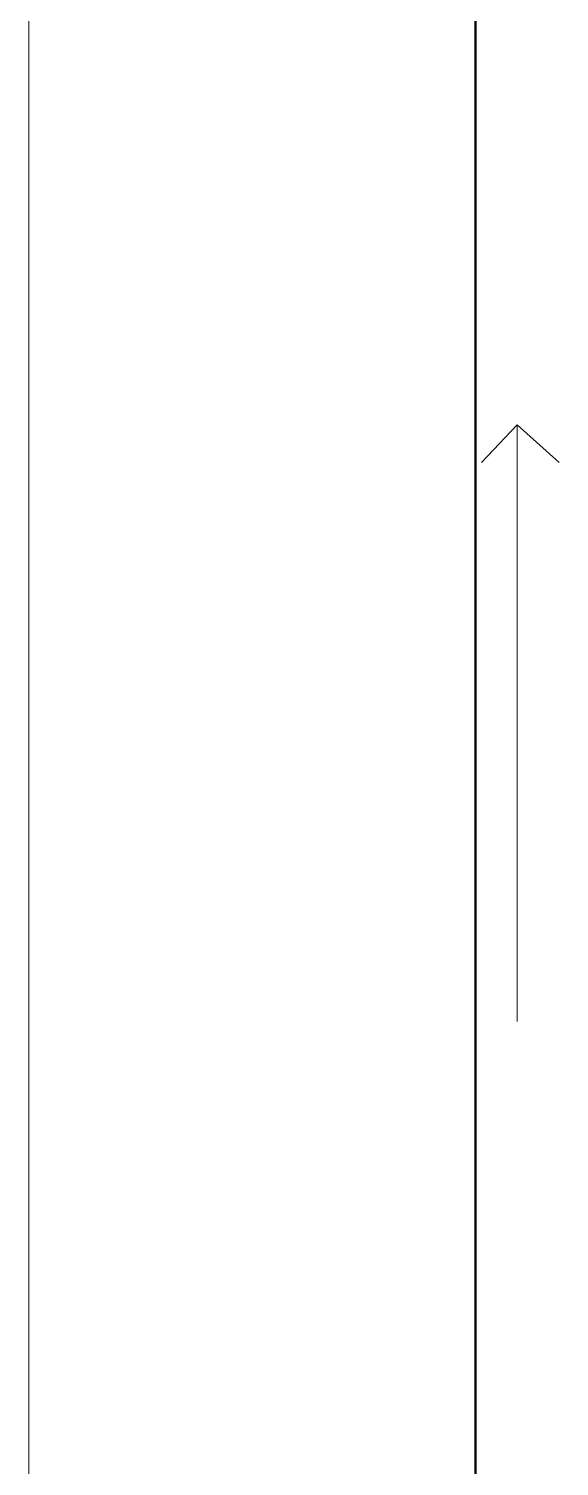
# Model space of a CAD drawing. Header units: millimetres. Extents: x 4525 to 9082, y 179 to 563.
# Drawn here: x 5275.44 to 5278.98, y 546.64 to 556.22 of the extents above; entities that cross this region are included whole.
import ezdxf

# ---------------------------------------------------------------- set-up
doc = ezdxf.new("R2010")
doc.units = ezdxf.units.MM
doc.header["$LTSCALE"] = 100
doc.layers.add('HATCH MUROS', color=251, linetype='Continuous', lineweight=9)

msp = doc.modelspace()

# ---------------------------------------------------------------- linework, layer by layer
at = {"layer": 'HATCH MUROS', "color": 0, "ltscale": 100}
msp.add_line((5275.444, 562.3952), (5275.444, 532.728), dxfattribs=at)
at = {"layer": 'HATCH MUROS', "color": 0, "lineweight": 50, "ltscale": 100}
msp.add_line((5278.4215, 561.7328), (5278.4215, 532.728), dxfattribs=at)
at = {"layer": 'HATCH MUROS', "color": 4, "linetype": 'ByBlock', "ltscale": 100}
for p, q in [((5278.6981, 553.5798, 1.9186), (5278.4607, 553.3298, 1.9186)), ((5278.4607, 553.3298, 1.9186), (5278.6981, 553.5798, 1.9186)), ((5278.6981, 553.5798, 1.9186), (5278.6981, 549.6029, 1.9186)), ((5278.6981, 553.5798, 1.9186), (5278.9787, 553.3298, 1.9186))]:
    msp.add_line(p, q, dxfattribs=at)

doc.saveas('drawing.dxf')
